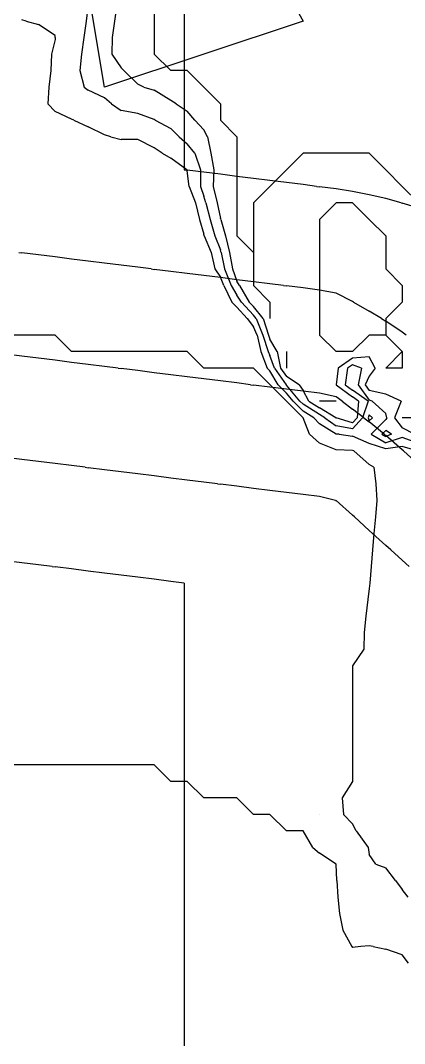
# Model space of a CAD drawing. Header units: feet. Extents: x 70 to 1025, y -1570 to -26.
# Drawn here: x 597.8 to 644.3, y -593.7 to -469.9 of the extents above; entities that cross this region are included whole.
import ezdxf

# ---------------------------------------------------------------- set-up
doc = ezdxf.new("R2010")
doc.units = ezdxf.units.FT
for name, color, linetype in [('GRADE-FINISHED', 5, 'CONTINUOUS'), ('ROAD', 252, 'CONTINUOUS'), ('TOPO-EXIST', 8, 'CONTINUOUS')]:
    doc.layers.add(name, color=color, linetype=linetype)

msp = doc.modelspace()

# ---------------------------------------------------------------- linework, layer by layer
at = {"layer": 'GRADE-FINISHED'}
for p, q in [((617.635, -468, 2597), (617.635, -470, 2597)), ((617.635, -470, 2597), (617.635, -472, 2597)), ((617.635, -472, 2597), (617.635, -474, 2597)), ((617.635, -474, 2597), (617.635, -476, 2597)), ((617.635, -476, 2597), (617.635, -478, 2597)), ((617.635, -478, 2597), (617.635, -480, 2597)), ((617.635, -480, 2597), (617.635, -482, 2597)), ((617.635, -482, 2597), (617.635, -484, 2597)), ((617.635, -484, 2597), (617.635, -486, 2597)), ((617.635, -486, 2597), (617.635, -488, 2597)), ((617.635, -488, 2597), (618, -488.046, 2597)), ((620, -488.296, 2597), (618, -488.046, 2597)), ((622, -488.546, 2597), (620, -488.296, 2597)), ((624, -488.796, 2597), (622, -488.546, 2597)), ((626, -489.046, 2597), (624, -488.796, 2597)), ((628, -489.296, 2597), (626, -489.046, 2597)), ((630, -489.546, 2597), (628, -489.296, 2597)), ((632, -489.796, 2597), (630, -489.546, 2597)), ((633.635, -490, 2597), (632, -489.796, 2597)), ((633.635, -490, 2597), (634, -490.046, 2597)), ((636, -490.305, 2597), (634, -490.046, 2597)), ((638, -490.641, 2597), (636, -490.305, 2597)), ((640, -491.031, 2597), (638, -490.641, 2597)), ((642, -491.488, 2597), (640, -491.031, 2597)), ((643.893, -492, 2597), (642, -491.488, 2597)), ((643.893, -492, 2597), (644, -492.031, 2597)), ((646, -492.658, 2597), (644, -492.031, 2597)), ((597.635, -498, 2596), (598, -498.046, 2596)), ((600, -498.296, 2596), (598, -498.046, 2596)), ((602, -498.546, 2596), (600, -498.296, 2596)), ((604, -498.796, 2596), (602, -498.546, 2596)), ((606, -499.046, 2596), (604, -498.796, 2596)), ((608, -499.296, 2596), (606, -499.046, 2596)), ((610, -499.546, 2596), (608, -499.296, 2596)), ((612, -499.796, 2596), (610, -499.546, 2596)), ((613.635, -500, 2596), (612, -499.796, 2596)), ((613.635, -500, 2596), (614, -500.046, 2596)), ((616, -500.296, 2596), (614, -500.046, 2596)), ((618, -500.546, 2596), (616, -500.296, 2596)), ((620, -500.796, 2596), (618, -500.546, 2596)), ((622, -501.046, 2596), (620, -500.796, 2596)), ((624, -501.296, 2596), (622, -501.046, 2596)), ((626, -501.546, 2596), (624, -501.296, 2596)), ((628, -501.796, 2596), (626, -501.546, 2596)), ((629.635, -502, 2596), (628, -501.796, 2596)), ((629.635, -502, 2596), (630, -502.046, 2596)), ((632, -502.296, 2596), (630, -502.046, 2596)), ((634, -502.546, 2596), (632, -502.296, 2596)), ((636, -502.907, 2596), (634, -502.546, 2596)), ((638, -503.952, 2596), (636, -502.907, 2596)), ((638.087, -504, 2596), (638, -503.952, 2596)), ((638.087, -504, 2596), (640, -505.087, 2596)), ((641.494, -506, 2596), (640, -505.087, 2596)), ((641.494, -506, 2596), (642, -506.32, 2596)), ((644, -507.654, 2596), (642, -506.32, 2596)), ((644.492, -508, 2596), (644, -507.654, 2596)), ((598, -510.546, 2595), (596, -510.296, 2595)), ((600, -510.796, 2595), (598, -510.546, 2595)), ((602, -511.046, 2595), (600, -510.796, 2595)), ((604, -511.296, 2595), (602, -511.046, 2595)), ((606, -511.546, 2595), (604, -511.296, 2595)), ((608, -511.796, 2595), (606, -511.546, 2595)), ((609.635, -512, 2595), (608, -511.796, 2595)), ((609.635, -512, 2595), (610, -512.046, 2595)), ((612, -512.296, 2595), (610, -512.046, 2595)), ((614, -512.546, 2595), (612, -512.296, 2595)), ((616, -512.796, 2595), (614, -512.546, 2595)), ((618, -513.046, 2595), (616, -512.796, 2595)), ((620, -513.296, 2595), (618, -513.046, 2595)), ((622, -513.546, 2595), (620, -513.296, 2595)), ((624, -513.796, 2595), (622, -513.546, 2595)), ((625.635, -514, 2595), (624, -513.796, 2595)), ((625.635, -514, 2595), (626, -514.046, 2595)), ((628, -514.296, 2595), (626, -514.046, 2595)), ((630, -514.546, 2595), (628, -514.296, 2595)), ((632, -514.796, 2595), (630, -514.546, 2595)), ((634, -515.046, 2595), (632, -514.796, 2595)), ((636, -515.472, 2595), (634, -515.046, 2595)), ((636.728, -516, 2595), (636, -515.472, 2595)), ((636.728, -516, 2595), (638, -516.948, 2595)), ((639.361, -518, 2595), (638, -516.948, 2595)), ((639.361, -518, 2595), (640, -518.507, 2595)), ((641.822, -520, 2595), (640, -518.507, 2595)), ((641.822, -520, 2595), (642, -520.149, 2595)), ((644, -521.876, 2595), (642, -520.149, 2595)), ((644.14, -522, 2595), (644, -521.876, 2595)), ((644.14, -522, 2595), (646, -523.685, 2595)), ((598, -523.046, 2594), (596, -522.796, 2594)), ((600, -523.296, 2594), (598, -523.046, 2594)), ((602, -523.546, 2594), (600, -523.296, 2594)), ((604, -523.796, 2594), (602, -523.546, 2594)), ((605.635, -524, 2594), (604, -523.796, 2594)), ((605.635, -524, 2594), (606, -524.046, 2594)), ((608, -524.296, 2594), (606, -524.046, 2594)), ((610, -524.546, 2594), (608, -524.296, 2594)), ((612, -524.796, 2594), (610, -524.546, 2594)), ((614, -525.046, 2594), (612, -524.796, 2594)), ((616, -525.296, 2594), (614, -525.046, 2594)), ((618, -525.546, 2594), (616, -525.296, 2594)), ((620, -525.796, 2594), (618, -525.546, 2594)), ((621.635, -526, 2594), (620, -525.796, 2594)), ((621.635, -526, 2594), (622, -526.046, 2594)), ((624, -526.296, 2594), (622, -526.046, 2594)), ((626, -526.546, 2594), (624, -526.296, 2594)), ((628, -526.796, 2594), (626, -526.546, 2594)), ((630, -527.046, 2594), (628, -526.796, 2594)), ((632, -527.296, 2594), (630, -527.046, 2594)), ((634, -527.546, 2594), (632, -527.296, 2594)), ((635.926, -528, 2594), (634, -527.546, 2594)), ((635.926, -528, 2594), (636, -528.017, 2594)), ((638, -529.787, 2594), (636, -528.017, 2594)), ((638.236, -530, 2594), (638, -529.787, 2594)), ((638.236, -530, 2594), (640, -531.626, 2594)), ((640.398, -532, 2594), (640, -531.626, 2594)), ((640.398, -532, 2594), (642, -533.447, 2594)), ((642.613, -534, 2594), (642, -533.447, 2594)), ((642.613, -534, 2594), (644, -535.253, 2594)), ((598, -535.546, 2593), (596, -535.296, 2593)), ((600, -535.796, 2593), (598, -535.546, 2593)), ((601.635, -536, 2593), (600, -535.796, 2593)), ((601.635, -536, 2593), (602, -536.046, 2593)), ((644.828, -536, 2594), (644, -535.253, 2594)), ((604, -536.296, 2593), (602, -536.046, 2593)), ((606, -536.546, 2593), (604, -536.296, 2593)), ((608, -536.796, 2593), (606, -536.546, 2593)), ((610, -537.046, 2593), (608, -536.796, 2593)), ((612, -537.296, 2593), (610, -537.046, 2593)), ((614, -537.546, 2593), (612, -537.296, 2593)), ((616, -537.796, 2593), (614, -537.546, 2593)), ((617.635, -538, 2593), (616, -537.796, 2593)), ((617.635, -538, 2593), (617.635, -540, 2593)), ((617.635, -540, 2593), (617.635, -542, 2593)), ((617.635, -542, 2593), (617.635, -544, 2593)), ((617.635, -544, 2593), (617.635, -546, 2593)), ((617.635, -546, 2593), (617.635, -548, 2593)), ((617.635, -548, 2593), (617.635, -550, 2593)), ((617.635, -550, 2593), (617.635, -552, 2593)), ((617.635, -552, 2593), (617.635, -554, 2593)), ((617.635, -554, 2593), (617.635, -556, 2593)), ((617.635, -556, 2593), (617.635, -558, 2593)), ((617.635, -558, 2593), (617.635, -560, 2593)), ((617.635, -560, 2593), (617.635, -562, 2593)), ((617.635, -562, 2593), (617.635, -564, 2593)), ((617.635, -564, 2593), (617.635, -566, 2593)), ((617.635, -566, 2593), (617.635, -568, 2593)), ((617.635, -568, 2593), (617.635, -570, 2593)), ((617.635, -570, 2593), (617.635, -572, 2593)), ((617.635, -572, 2593), (617.635, -574, 2593)), ((617.635, -574, 2593), (617.635, -576, 2593)), ((617.635, -576, 2593), (617.635, -578, 2593)), ((617.635, -578, 2593), (617.635, -580, 2593)), ((617.635, -580, 2593), (617.635, -582, 2593)), ((617.635, -582, 2593), (617.635, -584, 2593)), ((617.635, -584, 2593), (617.635, -586, 2593)), ((617.635, -586, 2593), (617.635, -588, 2593)), ((617.635, -588, 2593), (617.635, -590, 2593)), ((617.635, -590, 2593), (617.635, -592, 2593)), ((617.635, -592, 2593), (617.635, -594, 2593))]:
    msp.add_line(p, q, dxfattribs=at)
at = {"layer": 'ROAD'}
for p, q in [((622, -452), (632, -470)), ((608, -478), (606, -466)), ((632, -470), (608, -478))]:
    msp.add_line(p, q, dxfattribs=at)
at = {"layer": 'TOPO-EXIST'}
for p, q in [((606, -468, 2599), (605.759, -470, 2599)), ((609.474, -468, 2600), (609.207, -470, 2600)), ((614, -468, 2601), (614, -470, 2601)), ((598.5, -470, 2598), (598, -469.857, 2598)), ((598.5, -470, 2598), (600, -470.4, 2598)), ((602, -471.75, 2598), (600, -470.4, 2598)), ((605.759, -470, 2599), (605.483, -472, 2599)), ((609.207, -470, 2600), (608.931, -472, 2600)), ((614, -470, 2601), (614, -472, 2601)), ((602, -472.25, 2598), (601.588, -474, 2598)), ((602.034, -472, 2598), (602, -471.75, 2598)), ((602.034, -472, 2598), (602, -472.25, 2598)), ((605.483, -472, 2599), (605.207, -474, 2599)), ((608.931, -472, 2600), (608.87, -474, 2600)), ((614, -472, 2601), (614, -474, 2601)), ((601.588, -474, 2598), (601.491, -476, 2598)), ((605.207, -474, 2599), (605, -476, 2599)), ((608.87, -474, 2600), (610, -475.677, 2600)), ((614, -474, 2601), (614, -474, 2601)), ((616, -476, 2601), (614, -474, 2601)), ((601.491, -476, 2598), (601.241, -478, 2598)), ((605, -476, 2599), (605.515, -478, 2599)), ((610.303, -476, 2600), (610, -475.677, 2600)), ((610.303, -476, 2600), (612, -477.647, 2600)), ((616, -476, 2601), (616, -476, 2601)), ((618, -476, 2601), (616, -476, 2601)), ((620, -478, 2601), (618, -476, 2601)), ((612.75, -478, 2600), (612, -477.647, 2600)), ((601.241, -478, 2598), (601.143, -480, 2598)), ((605.515, -478, 2599), (606, -478.356, 2599)), ((608, -479.289, 2599), (606, -478.356, 2599)), ((612.75, -478, 2600), (614, -478.364, 2600)), ((616, -479.607, 2600), (614, -478.364, 2600)), ((620, -478, 2601), (620, -478, 2601)), ((622, -480, 2601), (620, -478, 2601)), ((601.143, -480, 2598), (602, -480.933, 2598)), ((608.821, -480, 2599), (608, -479.289, 2599)), ((608.821, -480, 2599), (610, -480.821, 2599)), ((616.647, -480, 2600), (616, -479.607, 2600)), ((616.647, -480, 2600), (618, -480.885, 2600)), ((622, -480, 2601), (622, -482, 2601)), ((604, -481.867, 2598), (602, -480.933, 2598)), ((612, -481.206, 2599), (610, -480.821, 2599)), ((614, -481.93, 2599), (612, -481.206, 2599)), ((618.892, -482, 2600), (618, -480.885, 2600)), ((604.286, -482, 2598), (604, -481.867, 2598)), ((604.286, -482, 2598), (606, -482.8, 2598)), ((614.118, -482, 2599), (614, -481.93, 2599)), ((614.118, -482, 2599), (616, -483.016, 2599)), ((618.892, -482, 2600), (620, -483.143, 2600)), ((622, -482, 2601), (622, -482, 2601)), ((624, -484, 2601), (622, -482, 2601)), ((608, -483.76, 2598), (606, -482.8, 2598)), ((608.75, -484, 2598), (608, -483.76, 2598)), ((608.75, -484, 2598), (610, -484.339, 2598)), ((617.033, -484, 2599), (616, -483.016, 2599)), ((617.033, -484, 2599), (618, -484.853, 2599)), ((620.443, -484, 2600), (620, -483.143, 2600)), ((620.443, -484, 2600), (620.832, -486, 2600)), ((624, -484, 2601), (624, -486, 2601)), ((612, -484.339, 2598), (610, -484.339, 2598)), ((614, -485.355, 2598), (612, -484.339, 2598)), ((618.897, -486, 2599), (618, -484.853, 2599)), ((614.976, -486, 2598), (614, -485.355, 2598)), ((614.976, -486, 2598), (616, -486.583, 2598)), ((618.897, -486, 2599), (619.584, -488, 2599)), ((620.832, -486, 2600), (621.194, -488, 2600)), ((624, -486, 2601), (624, -488, 2601)), ((632, -486, 2601), (630, -488, 2601)), ((634, -486, 2601), (632, -486, 2601)), ((636, -486, 2601), (634, -486, 2601)), ((638, -486, 2601), (636, -486, 2601)), ((640, -486, 2601), (638, -486, 2601)), ((642, -488, 2601), (640, -486, 2601)), ((617.962, -488, 2598), (616, -486.583, 2598)), ((617.962, -488, 2598), (618, -488.111, 2598)), ((618.234, -490, 2598), (618, -488.111, 2598)), ((619.584, -488, 2599), (619.614, -490, 2599)), ((621.194, -488, 2600), (621.134, -490, 2600)), ((624, -488, 2601), (624, -490, 2601)), ((630, -488, 2601), (628, -490, 2601)), ((630, -488, 2601), (630, -488, 2601)), ((642, -488, 2601), (642, -488, 2601)), ((644, -490, 2601), (642, -488, 2601)), ((618.234, -490, 2598), (618.981, -492, 2598)), ((619.614, -490, 2599), (620, -491.191, 2599)), ((621.134, -490, 2600), (621.597, -492, 2600)), ((624, -490, 2601), (624, -492, 2601)), ((628, -490, 2601), (626, -492, 2601)), ((628, -490, 2601), (628, -490, 2601)), ((644, -490, 2601), (644, -490, 2601)), ((646, -492, 2601), (644, -490, 2601)), ((620.255, -492, 2599), (620, -491.191, 2599)), ((618.981, -492, 2598), (619.46, -494, 2598)), ((620.255, -492, 2599), (620.783, -494, 2599)), ((621.597, -492, 2600), (622, -493.875, 2600)), ((624, -492, 2601), (624, -494, 2601)), ((626, -492, 2601), (626, -494, 2601)), ((636, -492, 2601), (634, -494, 2601)), ((636, -492, 2601), (636, -492, 2601)), ((638, -492, 2601), (636, -492, 2601)), ((638, -492, 2601), (638, -492, 2601)), ((638, -492, 2601), (640, -494, 2601)), ((622.039, -494, 2600), (622, -493.875, 2600)), ((619.46, -494, 2598), (620, -495.805, 2598)), ((620.783, -494, 2599), (621.316, -496, 2599)), ((622.039, -494, 2600), (622.63, -496, 2600)), ((624, -494, 2601), (624, -496, 2601)), ((626, -494, 2601), (626, -496, 2601)), ((634, -494, 2601), (634, -494, 2601)), ((634, -494, 2601), (634, -496, 2601)), ((640, -494, 2601), (640, -494, 2601)), ((640, -494, 2601), (642, -496, 2601)), ((620.051, -496, 2598), (620, -495.805, 2598)), ((620.051, -496, 2598), (620.896, -498, 2598)), ((621.316, -496, 2599), (622, -497.688, 2599)), ((622.63, -496, 2600), (623.089, -498, 2600)), ((624, -496, 2601), (624, -496, 2601)), ((626, -498, 2601), (624, -496, 2601)), ((626, -496, 2601), (626, -498, 2601)), ((634, -496, 2601), (634, -498, 2601)), ((642, -496, 2601), (642, -496, 2601)), ((642, -496, 2601), (642, -498, 2601)), ((620.896, -498, 2598), (621.342, -500, 2598)), ((622.099, -498, 2599), (622, -497.688, 2599)), ((622.099, -498, 2599), (622.502, -500, 2599)), ((623.089, -498, 2600), (623.488, -500, 2600)), ((626, -498, 2601), (626, -500, 2601)), ((626, -498, 2601), (626, -500, 2601)), ((634, -498, 2601), (634, -500, 2601)), ((642, -498, 2601), (642, -500, 2601)), ((621.342, -500, 2598), (622, -500.98, 2598)), ((622.502, -500, 2599), (623.296, -502, 2599)), ((623.488, -500, 2600), (624, -501.486, 2600)), ((626, -500, 2601), (626, -502, 2601)), ((626, -500, 2601), (626, -502, 2601)), ((634, -500, 2601), (634, -502, 2601)), ((642, -500, 2601), (644, -502, 2601)), ((622.438, -502, 2598), (622, -500.98, 2598)), ((622.438, -502, 2598), (623.389, -504, 2598)), ((623.296, -502, 2599), (624, -503.188, 2599)), ((624.305, -502, 2600), (624, -501.486, 2600)), ((624.305, -502, 2600), (625.5, -504, 2600)), ((626, -502, 2601), (626, -502, 2601)), ((626, -502, 2601), (628, -504, 2601)), ((628, -504, 2601), (626, -502, 2601)), ((634, -502, 2601), (634, -504, 2601)), ((644, -502, 2601), (644, -502, 2601)), ((644, -502, 2601), (644, -504, 2601)), ((624.538, -504, 2599), (624, -503.188, 2599)), ((623.389, -504, 2598), (624, -504.611, 2598)), ((625.242, -506, 2598), (624, -504.611, 2598)), ((624.538, -504, 2599), (626, -505.592, 2599)), ((625.5, -504, 2600), (626, -504.545, 2600)), ((627.163, -506, 2600), (626, -504.545, 2600)), ((628, -504, 2601), (628, -504, 2601)), ((628, -504, 2601), (628, -506, 2601)), ((628, -504, 2601), (628, -506, 2601)), ((634, -504, 2601), (634, -506, 2601)), ((644, -504, 2601), (642, -506, 2601)), ((644, -504, 2601), (644, -504, 2601)), ((625.242, -506, 2598), (626, -506.992, 2598)), ((626.326, -506, 2599), (626, -505.592, 2599)), ((626.326, -506, 2599), (627.133, -508, 2599)), ((627.163, -506, 2600), (627.832, -508, 2600)), ((628, -506, 2601), (628, -506, 2601)), ((628, -506, 2601), (628, -506, 2601)), ((634, -506, 2601), (634, -508, 2601)), ((642, -506, 2601), (642, -508, 2601)), ((626.434, -508, 2598), (626, -506.992, 2598)), ((598, -508, 2597), (596, -508, 2597)), ((600, -508, 2597), (598, -508, 2597)), ((602, -508, 2597), (600, -508, 2597)), ((604, -510, 2597), (602, -508, 2597)), ((626.434, -508, 2598), (626.897, -510, 2598)), ((627.133, -508, 2599), (627.794, -510, 2599)), ((627.832, -508, 2600), (628, -508.475, 2600)), ((628.87, -510, 2600), (628, -508.475, 2600)), ((634, -508, 2601), (634, -508, 2601)), ((636, -510, 2601), (634, -508, 2601)), ((640, -508, 2601), (638, -510, 2601)), ((642, -508, 2601), (640, -508, 2601)), ((642, -508, 2601), (644, -510, 2601)), ((644, -510, 2601), (642, -508, 2601)), ((604, -510, 2597), (604, -510, 2597)), ((606, -510, 2597), (604, -510, 2597)), ((608, -510, 2597), (606, -510, 2597)), ((610, -510, 2597), (608, -510, 2597)), ((612, -510, 2597), (610, -510, 2597)), ((614, -510, 2597), (612, -510, 2597)), ((616, -510, 2597), (614, -510, 2597)), ((618, -510, 2597), (616, -510, 2597)), ((620, -512, 2597), (618, -510, 2597)), ((626.897, -510, 2598), (627.653, -512, 2598)), ((627.794, -510, 2599), (628, -510.451, 2599)), ((628.87, -510, 2600), (629.283, -512, 2600)), ((630, -510, 2601), (630, -510, 2601)), ((630, -510, 2601), (630, -510, 2601)), ((630, -510, 2601), (630, -512, 2601)), ((630, -510, 2601), (630, -512, 2601)), ((636, -510, 2601), (636, -510, 2601)), ((638, -510, 2601), (636, -510, 2601)), ((638, -510, 2601), (638, -510, 2601)), ((644, -510, 2601), (642, -512, 2601)), ((644, -510, 2601), (644, -510, 2601)), ((644, -510, 2601), (644, -512, 2601)), ((628.566, -512, 2599), (628, -510.451, 2599)), ((638, -510.794, 2600), (636.243, -512, 2600)), ((640, -510.625, 2600), (638, -510.794, 2600)), ((640.71, -512, 2600), (640, -510.625, 2600)), ((620, -512, 2597), (620, -512, 2597)), ((622, -512, 2597), (620, -512, 2597)), ((624, -512, 2597), (622, -512, 2597)), ((626, -512, 2597), (624, -512, 2597)), ((628, -513.984, 2597), (626, -512, 2597)), ((627.653, -512, 2598), (628, -512.344, 2598)), ((628.981, -514, 2598), (628, -512.344, 2598)), ((628.566, -512, 2599), (629.951, -514, 2599)), ((629.283, -512, 2600), (630, -513.026, 2600)), ((630, -512, 2601), (630, -512, 2601)), ((630, -512, 2601), (630, -512, 2601)), ((636.243, -512, 2600), (636, -514, 2600)), ((637.399, -512, 2599), (637.117, -514, 2599)), ((638, -511.587, 2599), (637.399, -512, 2599)), ((639.072, -512, 2599), (638, -511.587, 2599)), ((639.072, -512, 2599), (638.664, -514, 2599)), ((640.71, -512, 2600), (640, -512.965, 2600)), ((642, -512, 2601), (642, -512, 2601)), ((642, -512, 2601), (642, -512, 2601)), ((644, -512, 2601), (642, -512, 2601)), ((644, -512, 2601), (644, -512, 2601)), ((631.532, -514, 2600), (630, -513.026, 2600)), ((640, -512.965, 2600), (639.504, -514, 2600)), ((628.01, -514, 2597), (628, -513.984, 2597)), ((628.01, -514, 2597), (630, -515.99, 2597)), ((628.981, -514, 2598), (630, -515.019, 2598)), ((629.951, -514, 2599), (630, -514.049, 2599)), ((631.628, -516, 2599), (630, -514.049, 2599)), ((631.532, -514, 2600), (632, -514.699, 2600)), ((632.701, -516, 2600), (632, -514.699, 2600)), ((636, -514, 2600), (638, -515.473, 2600)), ((637.117, -514, 2599), (638, -514.65, 2599)), ((639.874, -516, 2599), (638, -514.65, 2599)), ((638.664, -514, 2599), (640, -515.871, 2599)), ((639.504, -514, 2600), (640, -514.694, 2600)), ((642, -515.154, 2600), (640, -514.694, 2600)), ((630.818, -516, 2598), (630, -515.019, 2598)), ((630.008, -516, 2597), (630, -515.99, 2597)), ((630.008, -516, 2597), (632, -518, 2597)), ((630.818, -516, 2598), (632, -517.187, 2598)), ((631.628, -516, 2599), (632, -516.374, 2599)), ((632.701, -516, 2600), (634, -516.803, 2600)), ((634, -516, 2601), (634, -516, 2601)), ((636, -516, 2601), (634, -516, 2601)), ((634, -516, 2601), (634, -516, 2601)), ((636, -516, 2601), (634, -516, 2601)), ((636, -516, 2601), (636, -516, 2601)), ((636, -516, 2601), (636, -516, 2601)), ((638.731, -516, 2600), (638, -515.473, 2600)), ((638.731, -516, 2600), (638.543, -518, 2600)), ((639.874, -516, 2599), (639.205, -518, 2599)), ((640.373, -516, 2599), (640, -515.871, 2599)), ((640.373, -516, 2599), (642, -517.477, 2599)), ((643.891, -516, 2600), (642, -515.154, 2600)), ((643.891, -516, 2600), (643.078, -518, 2600)), ((634, -517.606, 2599), (632, -516.374, 2599)), ((633.325, -518, 2598), (632, -517.187, 2598)), ((635.974, -518, 2600), (634, -516.803, 2600)), ((632, -518, 2597), (632, -518, 2597)), ((632.8, -520, 2597), (632, -518, 2597)), ((633.325, -518, 2598), (634, -518.718, 2598)), ((634.649, -518, 2599), (634, -517.606, 2599)), ((634.649, -518, 2599), (636, -518.995, 2599)), ((635.974, -518, 2600), (636, -518.02, 2600)), ((638, -518.61, 2600), (636, -518.02, 2600)), ((639.205, -518, 2599), (638, -519.353, 2599)), ((638.543, -518, 2600), (638, -518.61, 2600)), ((640, -517.633, 2598), (639.868, -518, 2598)), ((639.868, -518, 2598), (640, -518.392, 2598)), ((640.388, -518, 2598), (640, -517.633, 2598)), ((640.388, -518, 2598), (640, -518.392, 2598)), ((642, -518.222, 2599), (640.234, -520, 2599)), ((642.157, -518, 2599), (642, -517.477, 2599)), ((642.157, -518, 2599), (642, -518.222, 2599)), ((643.078, -518, 2600), (644, -519.205, 2600)), ((644, -518, 2601), (644, -518, 2601)), ((646, -518, 2601), (644, -518, 2601)), ((644, -518, 2601), (644, -518, 2601)), ((646, -518, 2601), (644, -518, 2601)), ((636, -519.971, 2598), (634, -518.718, 2598)), ((638, -519.353, 2599), (636, -518.995, 2599)), ((642, -519.529, 2600), (641.532, -520, 2600)), ((642.706, -520, 2600), (642, -519.529, 2600)), ((645.483, -520, 2600), (644, -519.205, 2600)), ((632.8, -520, 2597), (634, -521.059, 2597)), ((636, -521.883, 2597), (634, -521.059, 2597)), ((636.375, -520, 2598), (636, -519.971, 2598)), ((636.375, -520, 2598), (638, -520.224, 2598)), ((640, -521.101, 2598), (638, -520.224, 2598)), ((642, -521.781, 2598), (640, -521.101, 2598)), ((640.234, -520, 2599), (642, -521.026, 2599)), ((641.532, -520, 2600), (642, -520.272, 2600)), ((642.706, -520, 2600), (642, -520.272, 2600)), ((644, -520.376, 2599), (642, -521.026, 2599)), ((646, -521.128, 2599), (644, -520.376, 2599)), ((638, -521.948, 2597), (636, -521.883, 2597)), ((638.167, -522, 2597), (638, -521.948, 2597)), ((638.167, -522, 2597), (640, -523.65, 2597)), ((644, -521.481, 2598), (642, -521.781, 2598)), ((645.808, -522, 2598), (644, -521.481, 2598)), ((640.56, -524, 2597), (640, -523.65, 2597)), ((640.56, -524, 2597), (640.811, -526, 2597)), ((640.811, -526, 2597), (640.939, -528, 2597)), ((640.939, -528, 2597), (640.76, -530, 2597)), ((640.76, -530, 2597), (640.571, -532, 2597)), ((640.571, -532, 2597), (640.408, -534, 2597)), ((640.408, -534, 2597), (640.24, -536, 2597)), ((640.24, -536, 2597), (640.077, -538, 2597)), ((640.077, -538, 2597), (640, -538.667, 2597)), ((640, -538.667, 2597), (639.843, -540, 2597)), ((639.843, -540, 2597), (639.615, -542, 2597)), ((639.615, -542, 2597), (639.385, -544, 2597)), ((639.385, -544, 2597), (639.364, -546, 2597)), ((639.364, -546, 2597), (638, -548, 2597)), ((638, -548, 2597), (638, -548, 2597)), ((638, -548, 2597), (638, -550, 2597)), ((638, -550, 2597), (638, -552, 2597)), ((638, -552, 2597), (638, -554, 2597)), ((638, -554, 2597), (638, -556, 2597)), ((638, -556, 2597), (638, -558, 2597)), ((638, -558, 2597), (638, -560, 2597)), ((598, -560, 2596), (596, -560, 2596)), ((600, -560, 2596), (598, -560, 2596)), ((602, -560, 2596), (600, -560, 2596)), ((604, -560, 2596), (602, -560, 2596)), ((606, -560, 2596), (604, -560, 2596)), ((608, -560, 2596), (606, -560, 2596)), ((610, -560, 2596), (608, -560, 2596)), ((612, -560, 2596), (610, -560, 2596)), ((614, -560, 2596), (612, -560, 2596)), ((616, -562, 2596), (614, -560, 2596)), ((638, -560, 2597), (638, -562, 2597)), ((616, -562, 2596), (616, -562, 2596)), ((618, -562, 2596), (616, -562, 2596)), ((620, -564, 2596), (618, -562, 2596)), ((638, -562, 2597), (636.75, -564, 2597)), ((620, -564, 2596), (620, -564, 2596)), ((622, -564, 2596), (620, -564, 2596)), ((624, -564, 2596), (622, -564, 2596)), ((626, -566, 2596), (624, -564, 2596)), ((636.75, -564, 2597), (636.905, -566, 2597)), ((626, -566, 2596), (626, -566, 2596)), ((628, -566, 2596), (626, -566, 2596)), ((630, -568, 2596), (628, -566, 2596)), ((634, -566, 2597), (634, -566, 2597)), ((634, -566, 2597), (634, -566, 2597)), ((634, -566, 2597), (634, -566, 2597)), ((634, -566, 2597), (634, -566, 2597)), ((636.905, -566, 2597), (638, -567.122, 2597)), ((630, -568, 2596), (630, -568, 2596)), ((632, -568, 2596), (630, -568, 2596)), ((633.2, -570, 2596), (632, -568, 2596)), ((638.434, -568, 2597), (638, -567.122, 2597)), ((638.434, -568, 2597), (639.878, -570, 2597)), ((633.2, -570, 2596), (634, -570.667, 2596)), ((636, -572, 2596), (634, -570.667, 2596)), ((639.878, -570, 2597), (640, -570.857, 2597)), ((640.8, -572, 2597), (640, -570.857, 2597)), ((636, -572, 2596), (636, -572, 2596)), ((636.096, -574, 2596), (636, -572, 2596)), ((640.8, -572, 2597), (642, -572.462, 2597)), ((643.176, -574, 2597), (642, -572.462, 2597)), ((636.096, -574, 2596), (636.209, -576, 2596)), ((643.176, -574, 2597), (644, -575.077, 2597)), ((644.706, -576, 2597), (644, -575.077, 2597)), ((636.209, -576, 2596), (636.423, -578, 2596)), ((636.423, -578, 2596), (636.8, -580, 2596)), ((636.8, -580, 2596), (637.895, -582, 2596)), ((637.895, -582, 2596), (638, -582.1, 2596)), ((639, -582, 2596), (638, -582.1, 2596)), ((640, -581.895, 2596), (639, -582, 2596)), ((640.5, -582, 2596), (640, -581.895, 2596)), ((640.5, -582, 2596), (642, -582.316, 2596)), ((644, -583, 2596), (642, -582.316, 2596)), ((644.75, -584, 2596), (644, -583, 2596))]:
    msp.add_line(p, q, dxfattribs=at)

doc.saveas('drawing.dxf')
